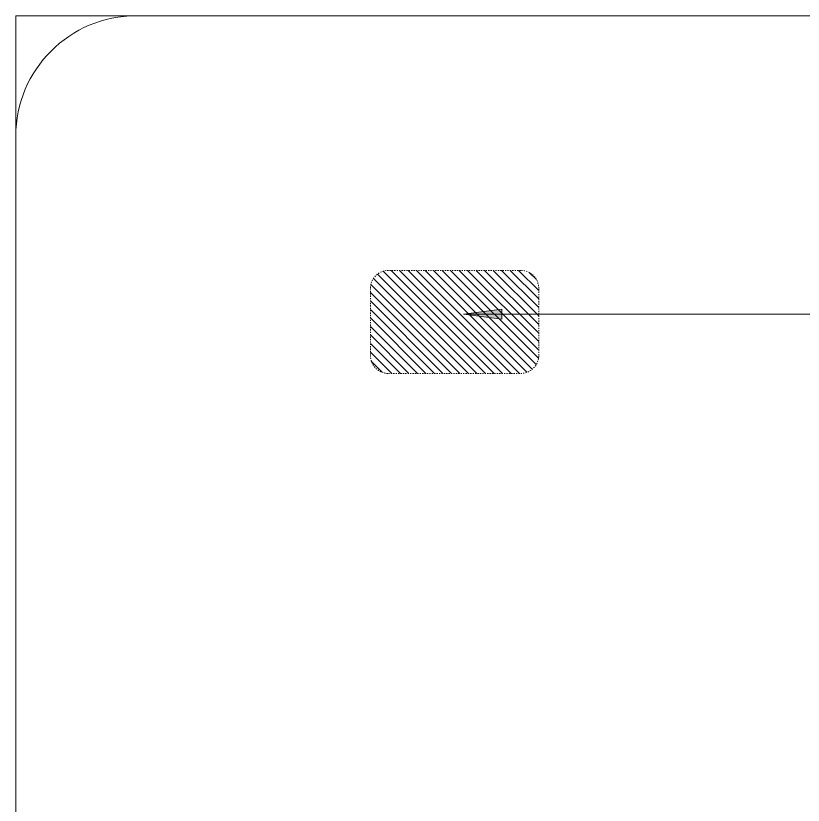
# Model space of a CAD drawing. Header units: metres. Extents: x -223 to 290, y -76 to 118.
# Drawn here: x 158.8 to 224.2, y -10.3 to 55.3 of the extents above; entities that cross this region are included whole.
import ezdxf

# ---------------------------------------------------------------- set-up
doc = ezdxf.new("R2010")
doc.units = ezdxf.units.M
doc.linetypes.add('Aligning Line 1_8_', pattern=[0.00635, 0.003175, -0.003175])
doc.linetypes.add('Dash', pattern=[0.00635, 0.003175, -0.003175])
doc.layers.add('A-DETL', color=7, linetype='Continuous', lineweight=9, true_color=0x00a600)
for name, color, linetype, lineweight in [('A-DETL-GENF', 7, 'Continuous', 9), ('A-DETL-THIN', 7, 'Continuous', 9), ('G-ANNO-REFR', 7, 'Dash', 9), ('G-ANNO-TEXT', 7, 'Continuous', 9)]:
    doc.layers.add(name, color=color, linetype=linetype, lineweight=lineweight)
picture_1 = doc.add_image_def('image1.jpg', size_in_pixel=(9335, 9797))

msp = doc.modelspace()

# ---------------------------------------------------------------- hatches: boundary and pattern name
at = {"layer": 'A-DETL-GENF', "true_color": 0xff0000}
h = msp.add_hatch(dxfattribs=at)
h.set_pattern_fill('FP_30', color=1, style=0, pattern_type=2)
h.set_pattern_definition([(135, (40.97956, 0), (-0.3535534, -0.3535534), [])])
h.paths.add_polyline_path([(189.736, 25.612), (200.853, 25.618), (201.11, 25.663), (201.356, 25.753), (201.582, 25.884), (201.783, 26.052), (201.951, 26.252), (202.082, 26.478), (202.171, 26.724), (202.216, 26.982), (202.222, 27.112), (202.216, 32.809), (202.171, 33.067), (202.082, 33.312), (201.951, 33.539), (201.783, 33.739), (201.582, 33.907), (201.356, 34.038), (201.11, 34.127), (200.853, 34.173), (200.722, 34.178), (189.605, 34.173), (189.348, 34.127), (189.102, 34.038), (188.876, 33.907), (188.675, 33.739), (188.507, 33.539), (188.377, 33.312), (188.287, 33.067), (188.242, 32.809), (188.236, 32.678), (188.242, 26.982), (188.287, 26.724), (188.377, 26.478), (188.507, 26.252), (188.675, 26.052), (188.876, 25.884), (189.102, 25.753), (189.348, 25.663), (189.605, 25.618)])
at = {"layer": 'G-ANNO-TEXT'}
msp.add_hatch(color=256, dxfattribs=at).paths.add_polyline_path([(195.967, 30.536), (199.142, 30.118), (199.142, 30.954)])

# ---------------------------------------------------------------- linework, layer by layer
at = {"layer": 'A-DETL', "color": 1, "linetype": 'Aligning Line 1_8_', "lineweight": 18, "true_color": 0xff0000}
for p, q in [((200.722, 34.178), (189.736, 34.178)), ((188.236, 32.678), (188.236, 27.112)), ((202.222, 27.112), (202.222, 32.678)), ((189.736, 25.612), (200.722, 25.612))]:
    msp.add_line(p, q, dxfattribs=at)
for centre, start, end in [((189.736, 32.678), 90, 180), ((200.722, 32.678), 360, 90), ((189.736, 27.112), 180, 270), ((200.722, 27.112), 270, 360)]:
    msp.add_arc(centre, 1.5, start, end, dxfattribs=at)
at = {"layer": 'A-DETL-THIN'}
for p, q in [((168.778, 55.33), (273.778, 55.33)), ((158.778, -65.856), (158.778, 45.33))]:
    msp.add_line(p, q, dxfattribs=at)
msp.add_arc((168.778, 45.33), 10, 90, 180, dxfattribs=at)
at = {"layer": 'G-ANNO-TEXT'}
for p, q in [((199.142, 30.954), (195.967, 30.536)), ((199.142, 30.118), (199.142, 30.954)), ((195.967, 30.536), (199.142, 30.118)), ((195.967, 30.536), (245.218, 30.536))]:
    msp.add_line(p, q, dxfattribs=at)

# ---------------------------------------------------------------- pictures from other files: only their frames are drawn
at = {"layer": 'G-ANNO-REFR'}
image = msp.add_image(picture_1, insert=(158.778, -75.856), size_in_units=(125, 131.186), dxfattribs=at)
image.dxf.flags = 7

doc.saveas('drawing.dxf')
